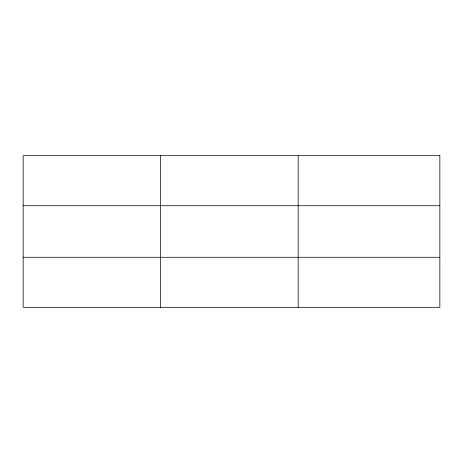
<?xml version="1.0" encoding="UTF-8"?>
<svg xmlns="http://www.w3.org/2000/svg" width="463" height="463" viewBox="0 0 463 463"><rect width="100%" height="100%" fill="white"/><g stroke="black" fill="none" stroke-linecap="round" stroke-linejoin="round"><path stroke-width="0.69" d="M160.661 307.316L160.661 155.684M298.172 307.316L298.172 155.684M23.15 205.722L439.85 205.722M23.15 257.278L439.85 257.278M439.85 155.684L439.85 307.316L23.15 307.316L23.15 155.684L439.85 155.684"/></g></svg>
